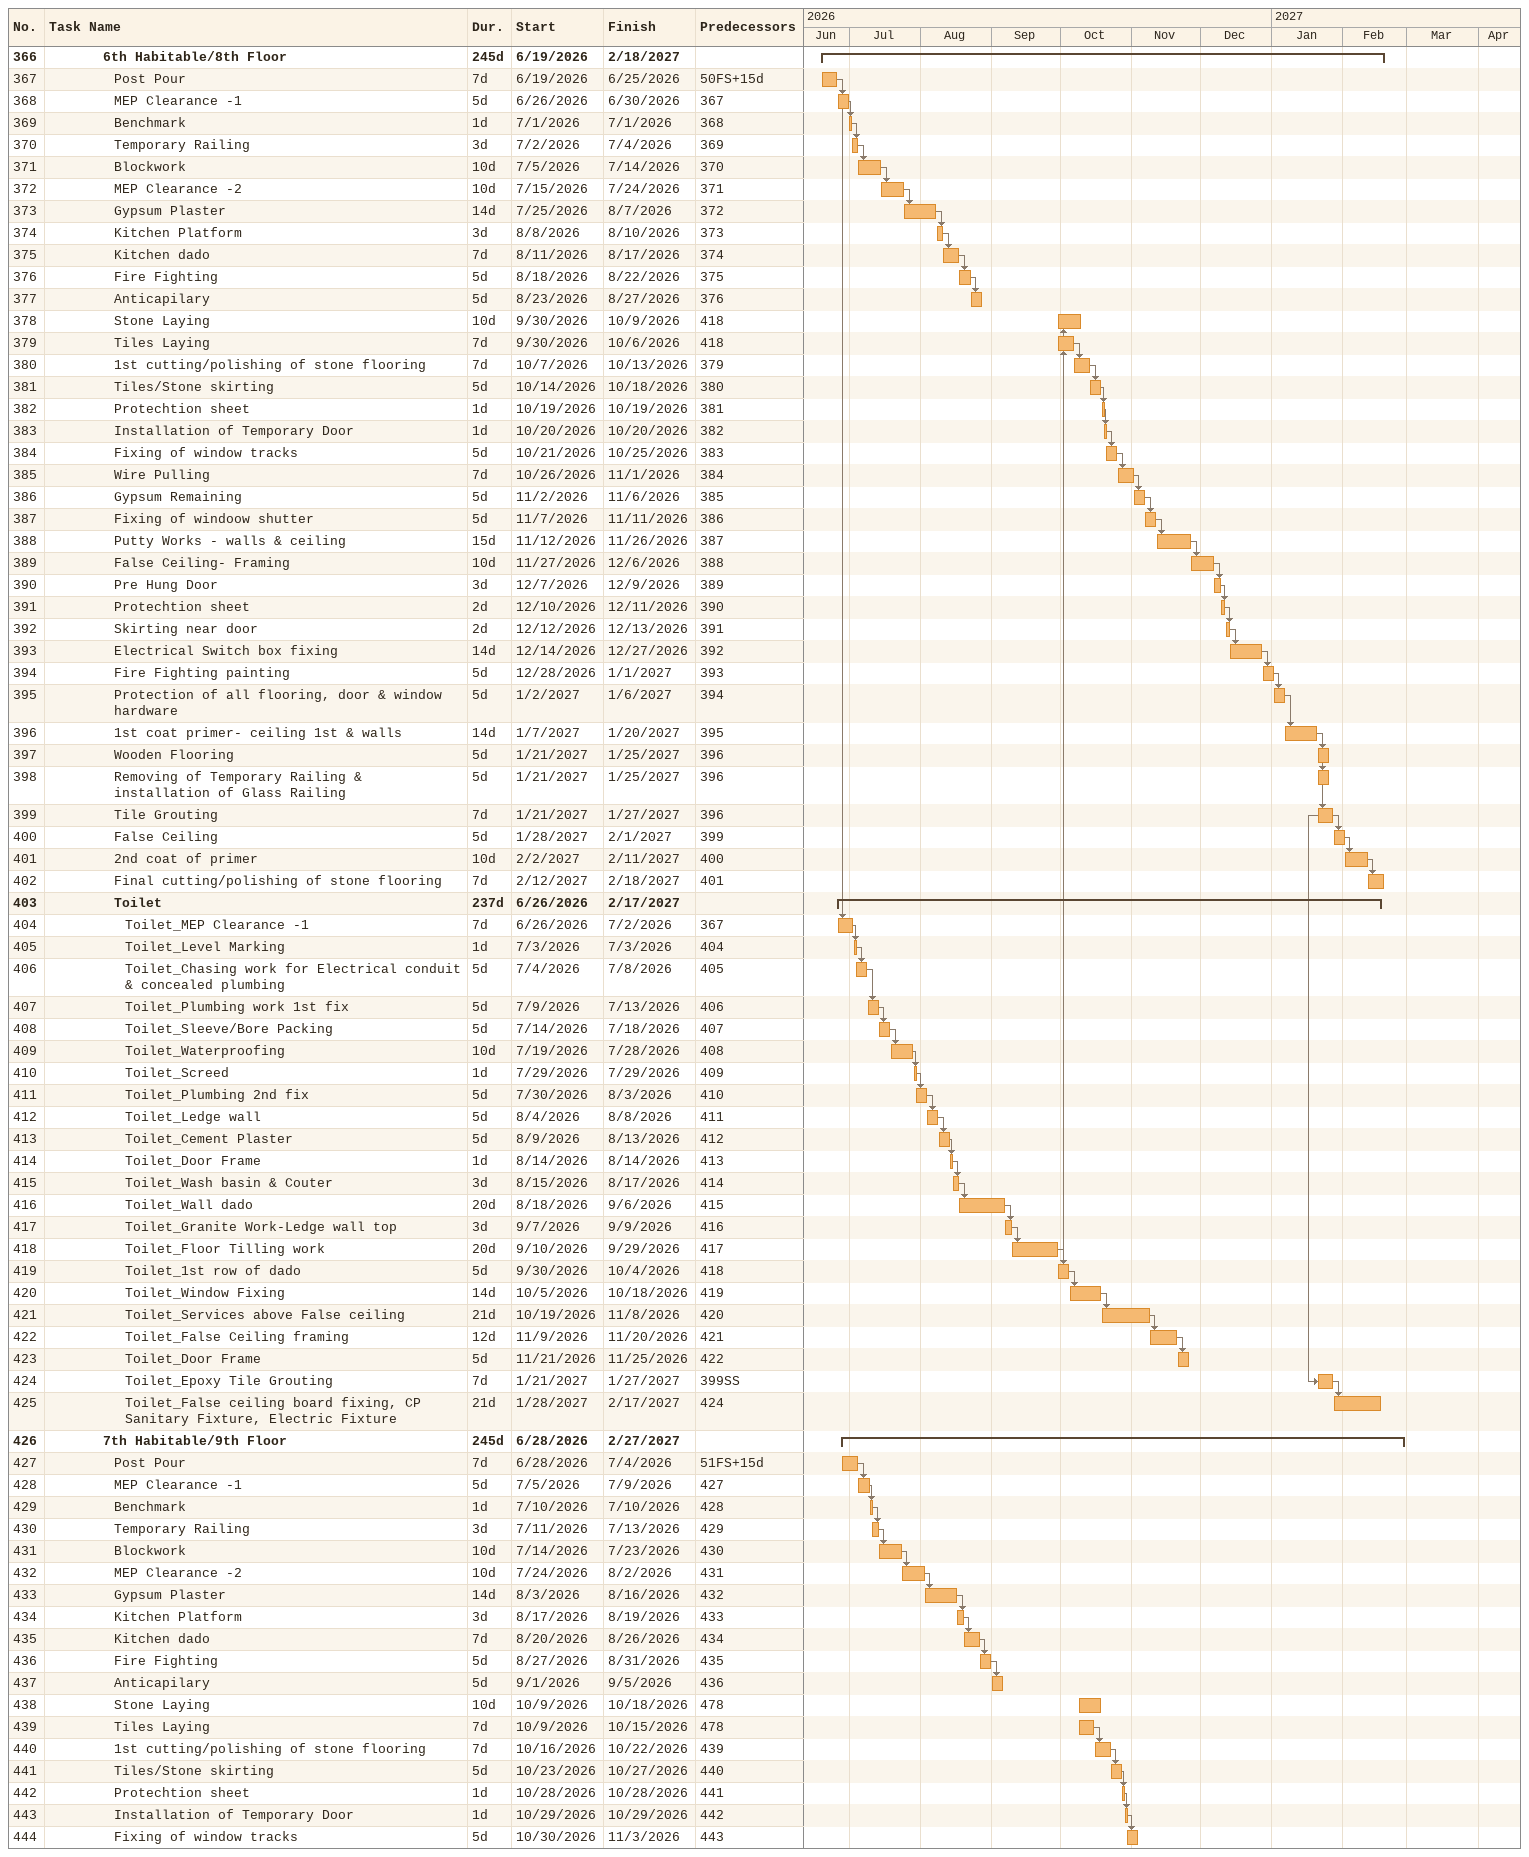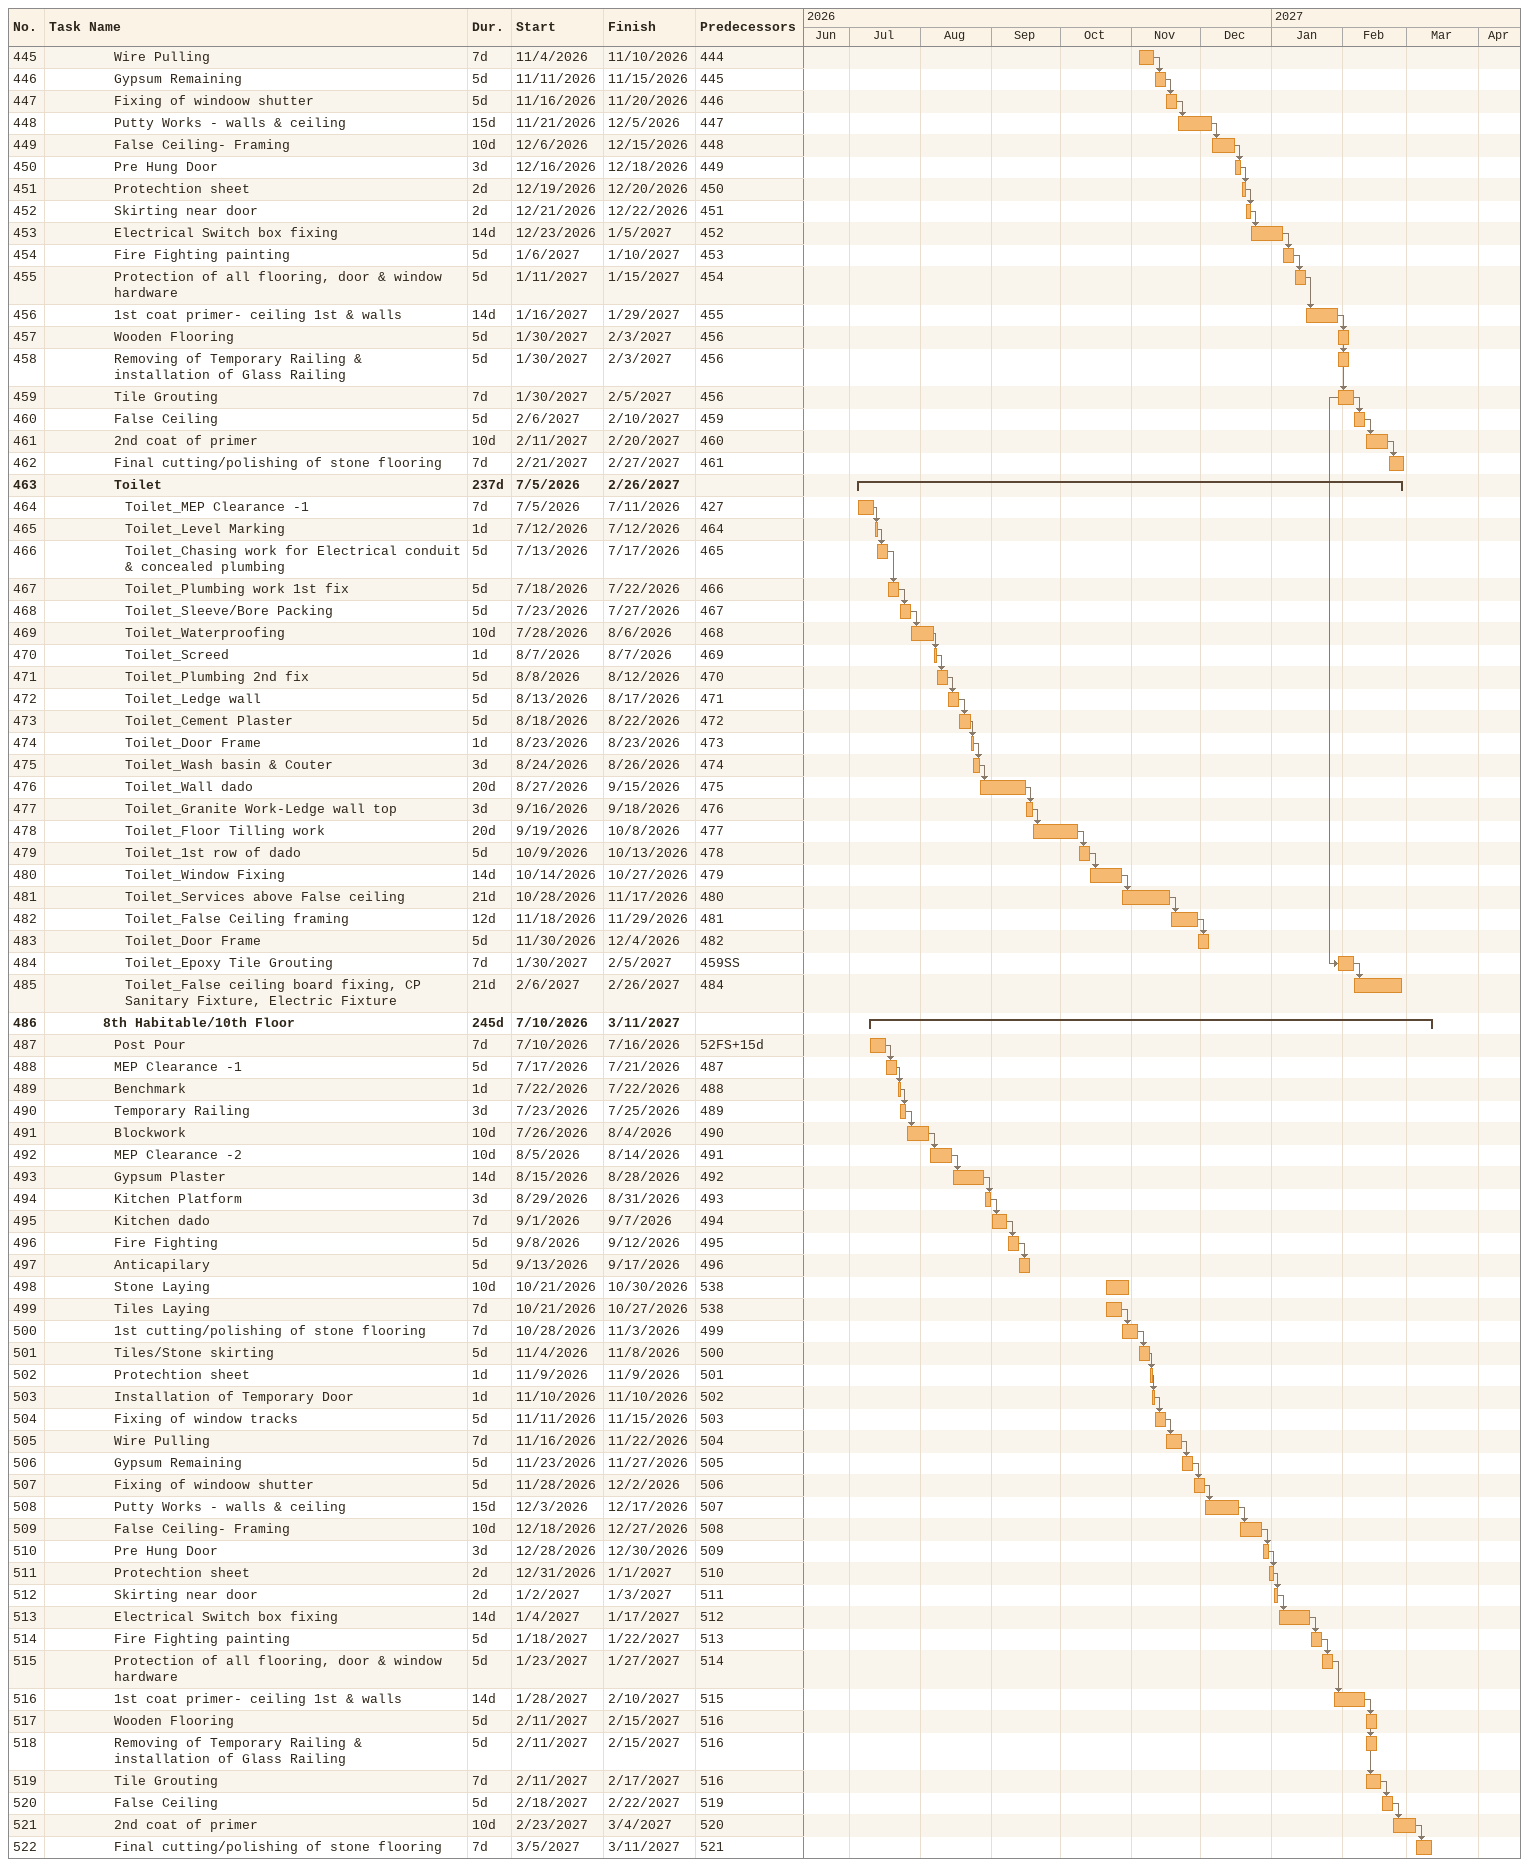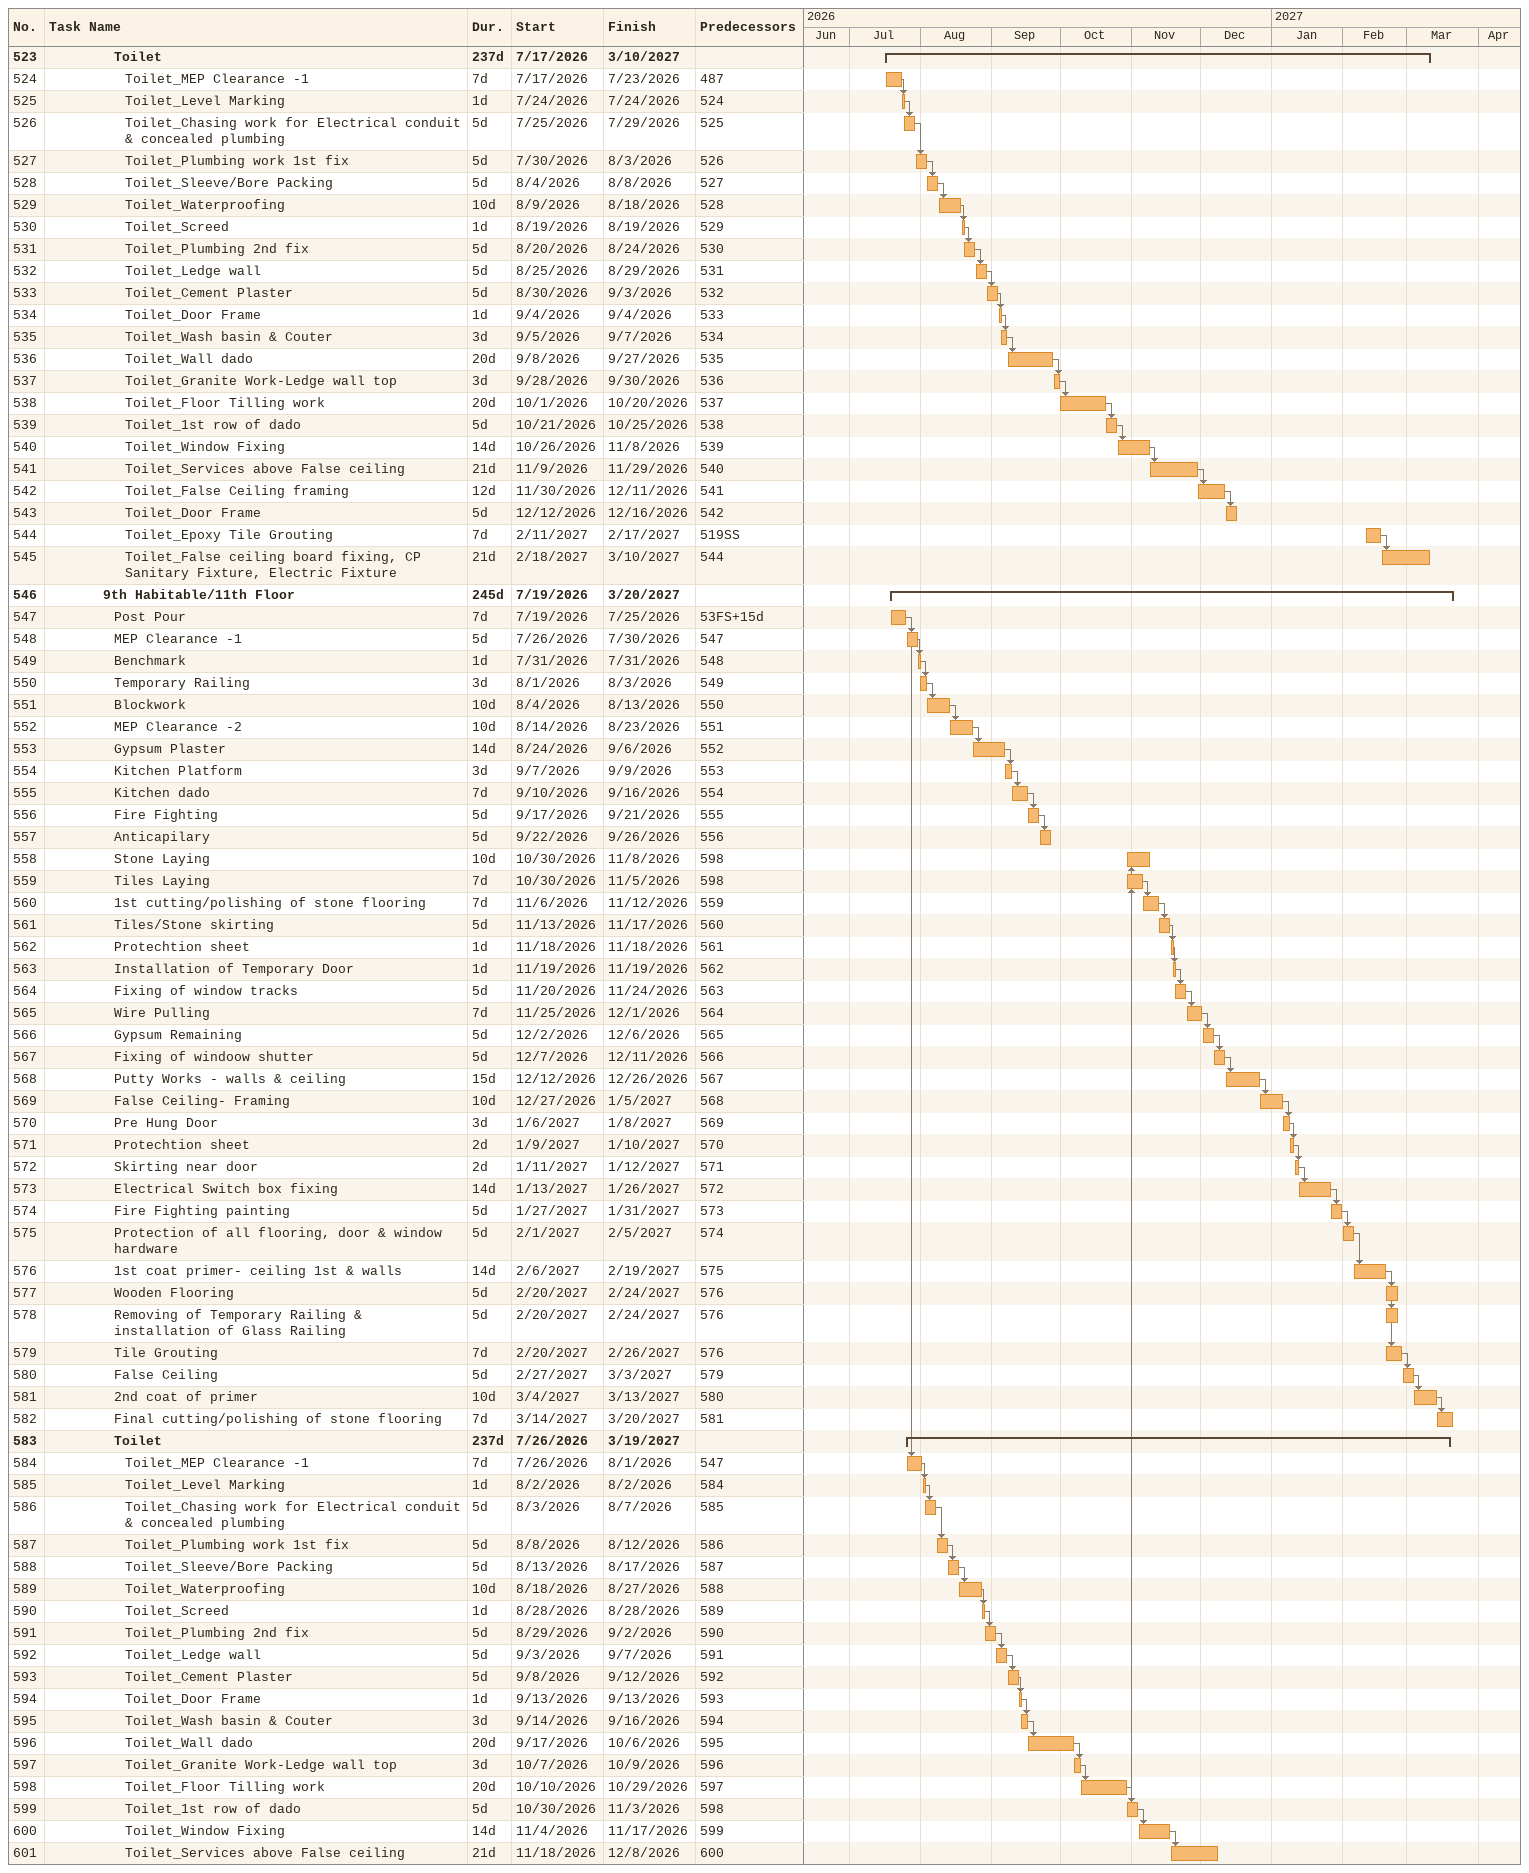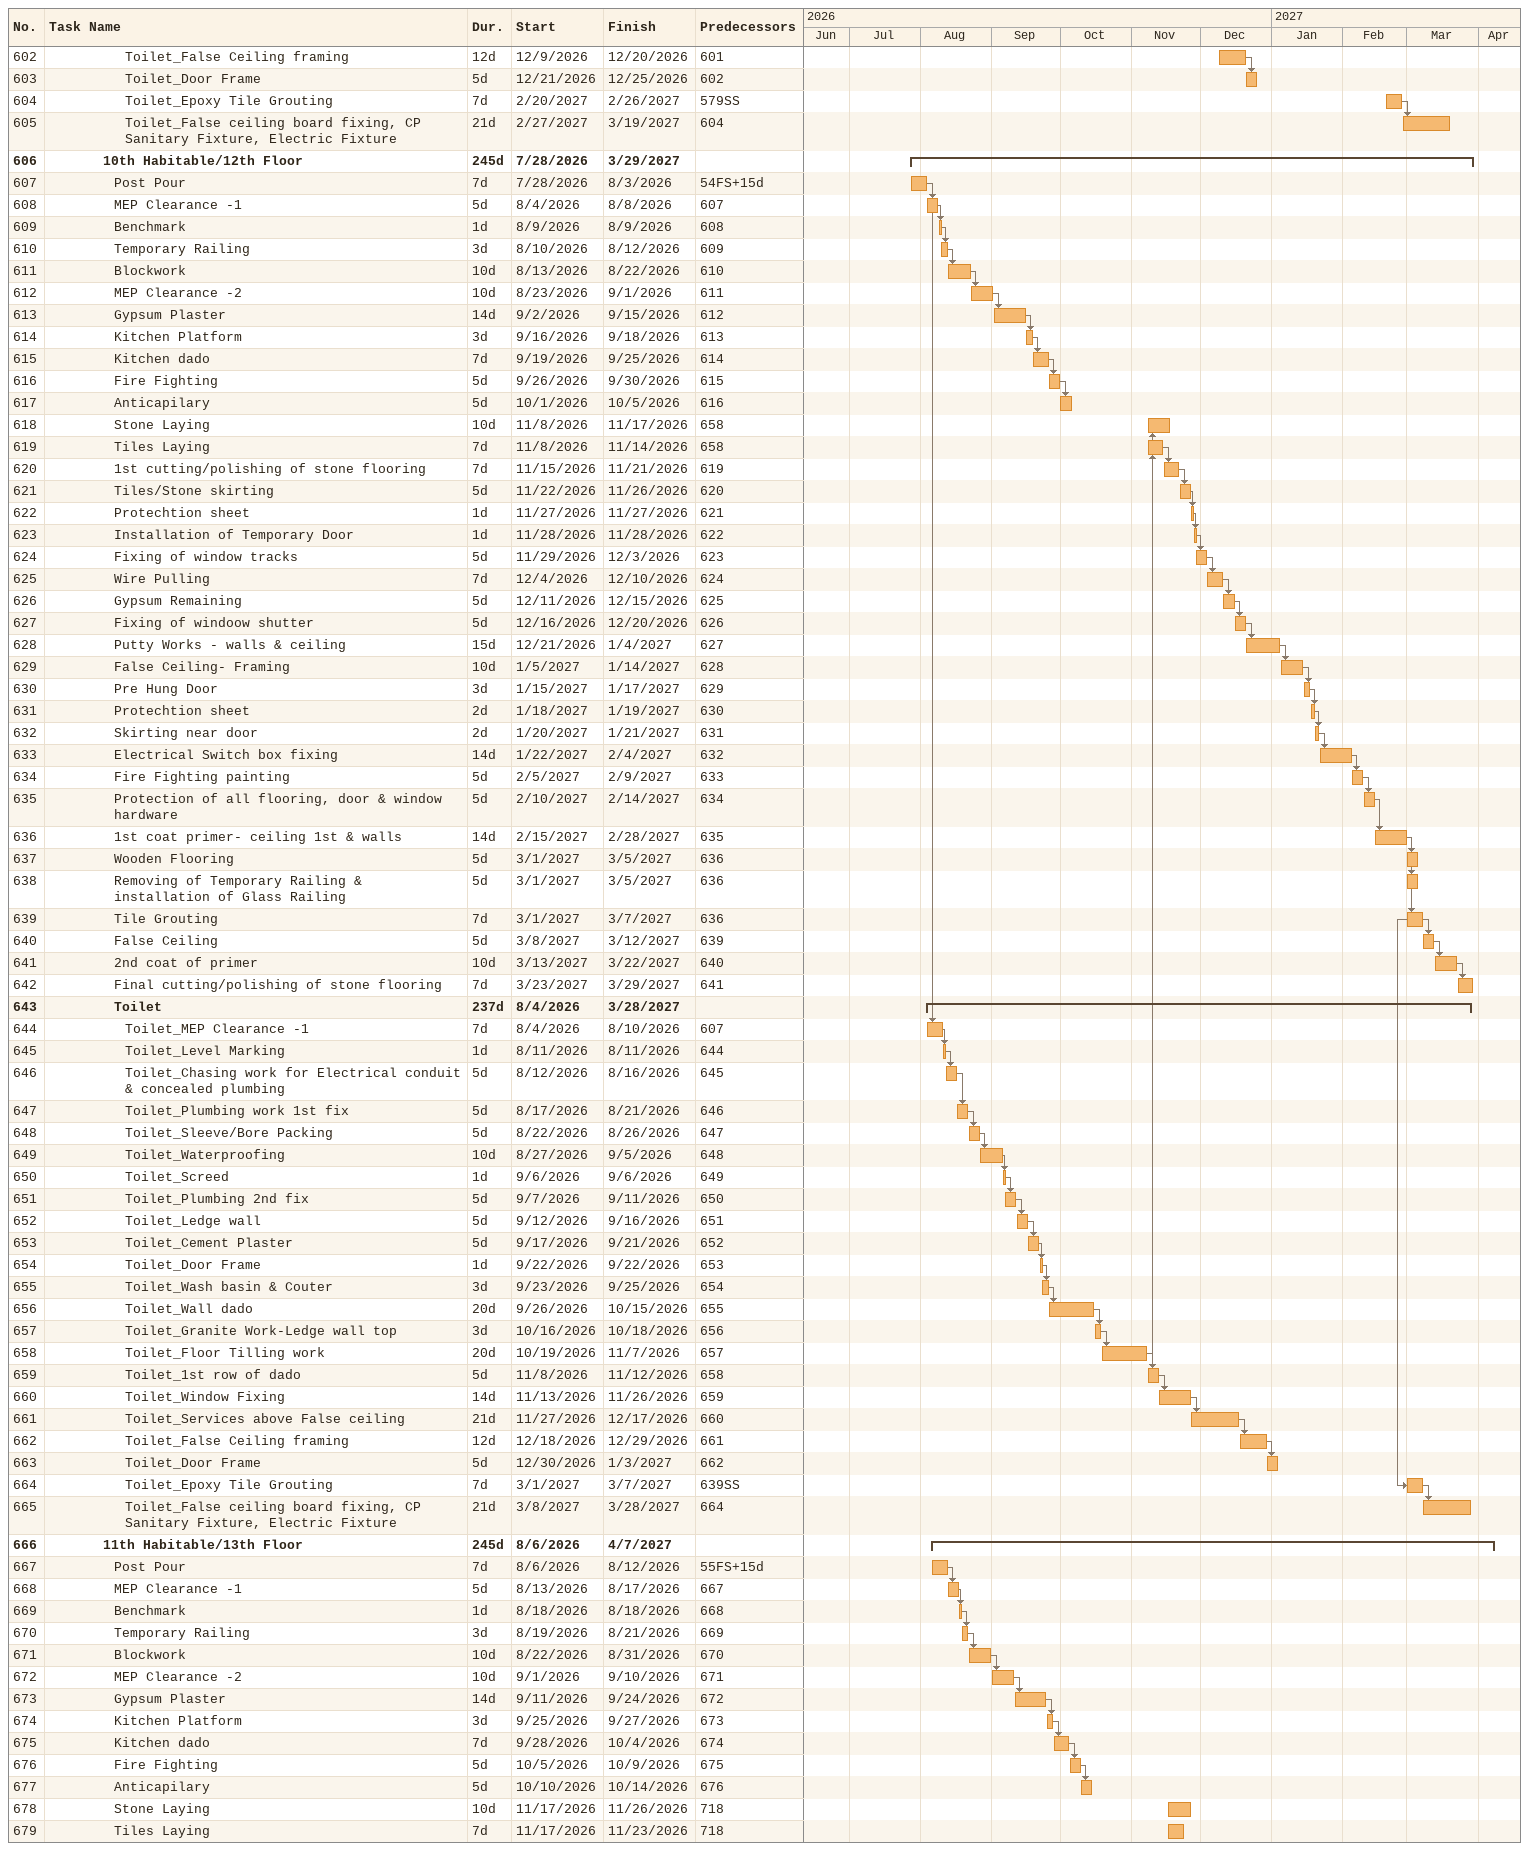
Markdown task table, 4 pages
| ID | Level | Task | Duration | Start | Finish | Predecessors |
|---|---|---|---|---|---|---|
| 366 | 6 | **6th Habitable/8th Floor** | 245d | 2026-06-19 | 2027-02-18 |  |
| 367 | 7 | Post Pour | 7d | 2026-06-19 | 2026-06-25 | 50FS+15d |
| 368 | 7 | MEP Clearance -1 | 5d | 2026-06-26 | 2026-06-30 | 367 |
| 369 | 7 | Benchmark | 1d | 2026-07-01 | 2026-07-01 | 368 |
| 370 | 7 | Temporary Railing | 3d | 2026-07-02 | 2026-07-04 | 369 |
| 371 | 7 | Blockwork | 10d | 2026-07-05 | 2026-07-14 | 370 |
| 372 | 7 | MEP Clearance -2 | 10d | 2026-07-15 | 2026-07-24 | 371 |
| 373 | 7 | Gypsum Plaster | 14d | 2026-07-25 | 2026-08-07 | 372 |
| 374 | 7 | Kitchen Platform | 3d | 2026-08-08 | 2026-08-10 | 373 |
| 375 | 7 | Kitchen dado | 7d | 2026-08-11 | 2026-08-17 | 374 |
| 376 | 7 | Fire Fighting | 5d | 2026-08-18 | 2026-08-22 | 375 |
| 377 | 7 | Anticapilary | 5d | 2026-08-23 | 2026-08-27 | 376 |
| 378 | 7 | Stone Laying | 10d | 2026-09-30 | 2026-10-09 | 418 |
| 379 | 7 | Tiles Laying | 7d | 2026-09-30 | 2026-10-06 | 418 |
| 380 | 7 | 1st cutting/polishing of stone flooring | 7d | 2026-10-07 | 2026-10-13 | 379 |
| 381 | 7 | Tiles/Stone skirting | 5d | 2026-10-14 | 2026-10-18 | 380 |
| 382 | 7 | Protechtion sheet | 1d | 2026-10-19 | 2026-10-19 | 381 |
| 383 | 7 | Installation of Temporary Door | 1d | 2026-10-20 | 2026-10-20 | 382 |
| 384 | 7 | Fixing of window tracks | 5d | 2026-10-21 | 2026-10-25 | 383 |
| 385 | 7 | Wire Pulling | 7d | 2026-10-26 | 2026-11-01 | 384 |
| 386 | 7 | Gypsum Remaining | 5d | 2026-11-02 | 2026-11-06 | 385 |
| 387 | 7 | Fixing of windoow shutter | 5d | 2026-11-07 | 2026-11-11 | 386 |
| 388 | 7 | Putty Works - walls & ceiling | 15d | 2026-11-12 | 2026-11-26 | 387 |
| 389 | 7 | False Ceiling- Framing | 10d | 2026-11-27 | 2026-12-06 | 388 |
| 390 | 7 | Pre Hung Door | 3d | 2026-12-07 | 2026-12-09 | 389 |
| 391 | 7 | Protechtion sheet | 2d | 2026-12-10 | 2026-12-11 | 390 |
| 392 | 7 | Skirting near door | 2d | 2026-12-12 | 2026-12-13 | 391 |
| 393 | 7 | Electrical Switch box fixing | 14d | 2026-12-14 | 2026-12-27 | 392 |
| 394 | 7 | Fire Fighting painting | 5d | 2026-12-28 | 2027-01-01 | 393 |
| 395 | 7 | Protection of all flooring, door & window hardware | 5d | 2027-01-02 | 2027-01-06 | 394 |
| 396 | 7 | 1st coat primer- ceiling 1st & walls | 14d | 2027-01-07 | 2027-01-20 | 395 |
| 397 | 7 | Wooden Flooring | 5d | 2027-01-21 | 2027-01-25 | 396 |
| 398 | 7 | Removing of Temporary Railing & installation of Glass Railing | 5d | 2027-01-21 | 2027-01-25 | 396 |
| 399 | 7 | Tile Grouting | 7d | 2027-01-21 | 2027-01-27 | 396 |
| 400 | 7 | False Ceiling | 5d | 2027-01-28 | 2027-02-01 | 399 |
| 401 | 7 | 2nd coat of primer | 10d | 2027-02-02 | 2027-02-11 | 400 |
| 402 | 7 | Final cutting/polishing of stone flooring | 7d | 2027-02-12 | 2027-02-18 | 401 |
| 403 | 7 | **Toilet** | 237d | 2026-06-26 | 2027-02-17 |  |
| 404 | 8 | Toilet_MEP Clearance -1 | 7d | 2026-06-26 | 2026-07-02 | 367 |
| 405 | 8 | Toilet_Level Marking | 1d | 2026-07-03 | 2026-07-03 | 404 |
| 406 | 8 | Toilet_Chasing work for Electrical conduit & concealed plumbing | 5d | 2026-07-04 | 2026-07-08 | 405 |
| 407 | 8 | Toilet_Plumbing work 1st fix | 5d | 2026-07-09 | 2026-07-13 | 406 |
| 408 | 8 | Toilet_Sleeve/Bore Packing | 5d | 2026-07-14 | 2026-07-18 | 407 |
| 409 | 8 | Toilet_Waterproofing | 10d | 2026-07-19 | 2026-07-28 | 408 |
| 410 | 8 | Toilet_Screed | 1d | 2026-07-29 | 2026-07-29 | 409 |
| 411 | 8 | Toilet_Plumbing 2nd fix | 5d | 2026-07-30 | 2026-08-03 | 410 |
| 412 | 8 | Toilet_Ledge wall | 5d | 2026-08-04 | 2026-08-08 | 411 |
| 413 | 8 | Toilet_Cement Plaster | 5d | 2026-08-09 | 2026-08-13 | 412 |
| 414 | 8 | Toilet_Door Frame | 1d | 2026-08-14 | 2026-08-14 | 413 |
| 415 | 8 | Toilet_Wash basin & Couter | 3d | 2026-08-15 | 2026-08-17 | 414 |
| 416 | 8 | Toilet_Wall dado | 20d | 2026-08-18 | 2026-09-06 | 415 |
| 417 | 8 | Toilet_Granite Work-Ledge wall top | 3d | 2026-09-07 | 2026-09-09 | 416 |
| 418 | 8 | Toilet_Floor Tilling work | 20d | 2026-09-10 | 2026-09-29 | 417 |
| 419 | 8 | Toilet_1st row of dado | 5d | 2026-09-30 | 2026-10-04 | 418 |
| 420 | 8 | Toilet_Window Fixing | 14d | 2026-10-05 | 2026-10-18 | 419 |
| 421 | 8 | Toilet_Services above False ceiling | 21d | 2026-10-19 | 2026-11-08 | 420 |
| 422 | 8 | Toilet_False Ceiling framing | 12d | 2026-11-09 | 2026-11-20 | 421 |
| 423 | 8 | Toilet_Door Frame | 5d | 2026-11-21 | 2026-11-25 | 422 |
| 424 | 8 | Toilet_Epoxy Tile Grouting | 7d | 2027-01-21 | 2027-01-27 | 399SS |
| 425 | 8 | Toilet_False ceiling board fixing, CP Sanitary Fixture, Electric Fixture | 21d | 2027-01-28 | 2027-02-17 | 424 |
| 426 | 6 | **7th Habitable/9th Floor** | 245d | 2026-06-28 | 2027-02-27 |  |
| 427 | 7 | Post Pour | 7d | 2026-06-28 | 2026-07-04 | 51FS+15d |
| 428 | 7 | MEP Clearance -1 | 5d | 2026-07-05 | 2026-07-09 | 427 |
| 429 | 7 | Benchmark | 1d | 2026-07-10 | 2026-07-10 | 428 |
| 430 | 7 | Temporary Railing | 3d | 2026-07-11 | 2026-07-13 | 429 |
| 431 | 7 | Blockwork | 10d | 2026-07-14 | 2026-07-23 | 430 |
| 432 | 7 | MEP Clearance -2 | 10d | 2026-07-24 | 2026-08-02 | 431 |
| 433 | 7 | Gypsum Plaster | 14d | 2026-08-03 | 2026-08-16 | 432 |
| 434 | 7 | Kitchen Platform | 3d | 2026-08-17 | 2026-08-19 | 433 |
| 435 | 7 | Kitchen dado | 7d | 2026-08-20 | 2026-08-26 | 434 |
| 436 | 7 | Fire Fighting | 5d | 2026-08-27 | 2026-08-31 | 435 |
| 437 | 7 | Anticapilary | 5d | 2026-09-01 | 2026-09-05 | 436 |
| 438 | 7 | Stone Laying | 10d | 2026-10-09 | 2026-10-18 | 478 |
| 439 | 7 | Tiles Laying | 7d | 2026-10-09 | 2026-10-15 | 478 |
| 440 | 7 | 1st cutting/polishing of stone flooring | 7d | 2026-10-16 | 2026-10-22 | 439 |
| 441 | 7 | Tiles/Stone skirting | 5d | 2026-10-23 | 2026-10-27 | 440 |
| 442 | 7 | Protechtion sheet | 1d | 2026-10-28 | 2026-10-28 | 441 |
| 443 | 7 | Installation of Temporary Door | 1d | 2026-10-29 | 2026-10-29 | 442 |
| 444 | 7 | Fixing of window tracks | 5d | 2026-10-30 | 2026-11-03 | 443 |
| 445 | 7 | Wire Pulling | 7d | 2026-11-04 | 2026-11-10 | 444 |
| 446 | 7 | Gypsum Remaining | 5d | 2026-11-11 | 2026-11-15 | 445 |
| 447 | 7 | Fixing of windoow shutter | 5d | 2026-11-16 | 2026-11-20 | 446 |
| 448 | 7 | Putty Works - walls & ceiling | 15d | 2026-11-21 | 2026-12-05 | 447 |
| 449 | 7 | False Ceiling- Framing | 10d | 2026-12-06 | 2026-12-15 | 448 |
| 450 | 7 | Pre Hung Door | 3d | 2026-12-16 | 2026-12-18 | 449 |
| 451 | 7 | Protechtion sheet | 2d | 2026-12-19 | 2026-12-20 | 450 |
| 452 | 7 | Skirting near door | 2d | 2026-12-21 | 2026-12-22 | 451 |
| 453 | 7 | Electrical Switch box fixing | 14d | 2026-12-23 | 2027-01-05 | 452 |
| 454 | 7 | Fire Fighting painting | 5d | 2027-01-06 | 2027-01-10 | 453 |
| 455 | 7 | Protection of all flooring, door & window hardware | 5d | 2027-01-11 | 2027-01-15 | 454 |
| 456 | 7 | 1st coat primer- ceiling 1st & walls | 14d | 2027-01-16 | 2027-01-29 | 455 |
| 457 | 7 | Wooden Flooring | 5d | 2027-01-30 | 2027-02-03 | 456 |
| 458 | 7 | Removing of Temporary Railing & installation of Glass Railing | 5d | 2027-01-30 | 2027-02-03 | 456 |
| 459 | 7 | Tile Grouting | 7d | 2027-01-30 | 2027-02-05 | 456 |
| 460 | 7 | False Ceiling | 5d | 2027-02-06 | 2027-02-10 | 459 |
| 461 | 7 | 2nd coat of primer | 10d | 2027-02-11 | 2027-02-20 | 460 |
| 462 | 7 | Final cutting/polishing of stone flooring | 7d | 2027-02-21 | 2027-02-27 | 461 |
| 463 | 7 | **Toilet** | 237d | 2026-07-05 | 2027-02-26 |  |
| 464 | 8 | Toilet_MEP Clearance -1 | 7d | 2026-07-05 | 2026-07-11 | 427 |
| 465 | 8 | Toilet_Level Marking | 1d | 2026-07-12 | 2026-07-12 | 464 |
| 466 | 8 | Toilet_Chasing work for Electrical conduit & concealed plumbing | 5d | 2026-07-13 | 2026-07-17 | 465 |
| 467 | 8 | Toilet_Plumbing work 1st fix | 5d | 2026-07-18 | 2026-07-22 | 466 |
| 468 | 8 | Toilet_Sleeve/Bore Packing | 5d | 2026-07-23 | 2026-07-27 | 467 |
| 469 | 8 | Toilet_Waterproofing | 10d | 2026-07-28 | 2026-08-06 | 468 |
| 470 | 8 | Toilet_Screed | 1d | 2026-08-07 | 2026-08-07 | 469 |
| 471 | 8 | Toilet_Plumbing 2nd fix | 5d | 2026-08-08 | 2026-08-12 | 470 |
| 472 | 8 | Toilet_Ledge wall | 5d | 2026-08-13 | 2026-08-17 | 471 |
| 473 | 8 | Toilet_Cement Plaster | 5d | 2026-08-18 | 2026-08-22 | 472 |
| 474 | 8 | Toilet_Door Frame | 1d | 2026-08-23 | 2026-08-23 | 473 |
| 475 | 8 | Toilet_Wash basin & Couter | 3d | 2026-08-24 | 2026-08-26 | 474 |
| 476 | 8 | Toilet_Wall dado | 20d | 2026-08-27 | 2026-09-15 | 475 |
| 477 | 8 | Toilet_Granite Work-Ledge wall top | 3d | 2026-09-16 | 2026-09-18 | 476 |
| 478 | 8 | Toilet_Floor Tilling work | 20d | 2026-09-19 | 2026-10-08 | 477 |
| 479 | 8 | Toilet_1st row of dado | 5d | 2026-10-09 | 2026-10-13 | 478 |
| 480 | 8 | Toilet_Window Fixing | 14d | 2026-10-14 | 2026-10-27 | 479 |
| 481 | 8 | Toilet_Services above False ceiling | 21d | 2026-10-28 | 2026-11-17 | 480 |
| 482 | 8 | Toilet_False Ceiling framing | 12d | 2026-11-18 | 2026-11-29 | 481 |
| 483 | 8 | Toilet_Door Frame | 5d | 2026-11-30 | 2026-12-04 | 482 |
| 484 | 8 | Toilet_Epoxy Tile Grouting | 7d | 2027-01-30 | 2027-02-05 | 459SS |
| 485 | 8 | Toilet_False ceiling board fixing, CP Sanitary Fixture, Electric Fixture | 21d | 2027-02-06 | 2027-02-26 | 484 |
| 486 | 6 | **8th Habitable/10th Floor** | 245d | 2026-07-10 | 2027-03-11 |  |
| 487 | 7 | Post Pour | 7d | 2026-07-10 | 2026-07-16 | 52FS+15d |
| 488 | 7 | MEP Clearance -1 | 5d | 2026-07-17 | 2026-07-21 | 487 |
| 489 | 7 | Benchmark | 1d | 2026-07-22 | 2026-07-22 | 488 |
| 490 | 7 | Temporary Railing | 3d | 2026-07-23 | 2026-07-25 | 489 |
| 491 | 7 | Blockwork | 10d | 2026-07-26 | 2026-08-04 | 490 |
| 492 | 7 | MEP Clearance -2 | 10d | 2026-08-05 | 2026-08-14 | 491 |
| 493 | 7 | Gypsum Plaster | 14d | 2026-08-15 | 2026-08-28 | 492 |
| 494 | 7 | Kitchen Platform | 3d | 2026-08-29 | 2026-08-31 | 493 |
| 495 | 7 | Kitchen dado | 7d | 2026-09-01 | 2026-09-07 | 494 |
| 496 | 7 | Fire Fighting | 5d | 2026-09-08 | 2026-09-12 | 495 |
| 497 | 7 | Anticapilary | 5d | 2026-09-13 | 2026-09-17 | 496 |
| 498 | 7 | Stone Laying | 10d | 2026-10-21 | 2026-10-30 | 538 |
| 499 | 7 | Tiles Laying | 7d | 2026-10-21 | 2026-10-27 | 538 |
| 500 | 7 | 1st cutting/polishing of stone flooring | 7d | 2026-10-28 | 2026-11-03 | 499 |
| 501 | 7 | Tiles/Stone skirting | 5d | 2026-11-04 | 2026-11-08 | 500 |
| 502 | 7 | Protechtion sheet | 1d | 2026-11-09 | 2026-11-09 | 501 |
| 503 | 7 | Installation of Temporary Door | 1d | 2026-11-10 | 2026-11-10 | 502 |
| 504 | 7 | Fixing of window tracks | 5d | 2026-11-11 | 2026-11-15 | 503 |
| 505 | 7 | Wire Pulling | 7d | 2026-11-16 | 2026-11-22 | 504 |
| 506 | 7 | Gypsum Remaining | 5d | 2026-11-23 | 2026-11-27 | 505 |
| 507 | 7 | Fixing of windoow shutter | 5d | 2026-11-28 | 2026-12-02 | 506 |
| 508 | 7 | Putty Works - walls & ceiling | 15d | 2026-12-03 | 2026-12-17 | 507 |
| 509 | 7 | False Ceiling- Framing | 10d | 2026-12-18 | 2026-12-27 | 508 |
| 510 | 7 | Pre Hung Door | 3d | 2026-12-28 | 2026-12-30 | 509 |
| 511 | 7 | Protechtion sheet | 2d | 2026-12-31 | 2027-01-01 | 510 |
| 512 | 7 | Skirting near door | 2d | 2027-01-02 | 2027-01-03 | 511 |
| 513 | 7 | Electrical Switch box fixing | 14d | 2027-01-04 | 2027-01-17 | 512 |
| 514 | 7 | Fire Fighting painting | 5d | 2027-01-18 | 2027-01-22 | 513 |
| 515 | 7 | Protection of all flooring, door & window hardware | 5d | 2027-01-23 | 2027-01-27 | 514 |
| 516 | 7 | 1st coat primer- ceiling 1st & walls | 14d | 2027-01-28 | 2027-02-10 | 515 |
| 517 | 7 | Wooden Flooring | 5d | 2027-02-11 | 2027-02-15 | 516 |
| 518 | 7 | Removing of Temporary Railing & installation of Glass Railing | 5d | 2027-02-11 | 2027-02-15 | 516 |
| 519 | 7 | Tile Grouting | 7d | 2027-02-11 | 2027-02-17 | 516 |
| 520 | 7 | False Ceiling | 5d | 2027-02-18 | 2027-02-22 | 519 |
| 521 | 7 | 2nd coat of primer | 10d | 2027-02-23 | 2027-03-04 | 520 |
| 522 | 7 | Final cutting/polishing of stone flooring | 7d | 2027-03-05 | 2027-03-11 | 521 |
| 523 | 7 | **Toilet** | 237d | 2026-07-17 | 2027-03-10 |  |
| 524 | 8 | Toilet_MEP Clearance -1 | 7d | 2026-07-17 | 2026-07-23 | 487 |
| 525 | 8 | Toilet_Level Marking | 1d | 2026-07-24 | 2026-07-24 | 524 |
| 526 | 8 | Toilet_Chasing work for Electrical conduit & concealed plumbing | 5d | 2026-07-25 | 2026-07-29 | 525 |
| 527 | 8 | Toilet_Plumbing work 1st fix | 5d | 2026-07-30 | 2026-08-03 | 526 |
| 528 | 8 | Toilet_Sleeve/Bore Packing | 5d | 2026-08-04 | 2026-08-08 | 527 |
| 529 | 8 | Toilet_Waterproofing | 10d | 2026-08-09 | 2026-08-18 | 528 |
| 530 | 8 | Toilet_Screed | 1d | 2026-08-19 | 2026-08-19 | 529 |
| 531 | 8 | Toilet_Plumbing 2nd fix | 5d | 2026-08-20 | 2026-08-24 | 530 |
| 532 | 8 | Toilet_Ledge wall | 5d | 2026-08-25 | 2026-08-29 | 531 |
| 533 | 8 | Toilet_Cement Plaster | 5d | 2026-08-30 | 2026-09-03 | 532 |
| 534 | 8 | Toilet_Door Frame | 1d | 2026-09-04 | 2026-09-04 | 533 |
| 535 | 8 | Toilet_Wash basin & Couter | 3d | 2026-09-05 | 2026-09-07 | 534 |
| 536 | 8 | Toilet_Wall dado | 20d | 2026-09-08 | 2026-09-27 | 535 |
| 537 | 8 | Toilet_Granite Work-Ledge wall top | 3d | 2026-09-28 | 2026-09-30 | 536 |
| 538 | 8 | Toilet_Floor Tilling work | 20d | 2026-10-01 | 2026-10-20 | 537 |
| 539 | 8 | Toilet_1st row of dado | 5d | 2026-10-21 | 2026-10-25 | 538 |
| 540 | 8 | Toilet_Window Fixing | 14d | 2026-10-26 | 2026-11-08 | 539 |
| 541 | 8 | Toilet_Services above False ceiling | 21d | 2026-11-09 | 2026-11-29 | 540 |
| 542 | 8 | Toilet_False Ceiling framing | 12d | 2026-11-30 | 2026-12-11 | 541 |
| 543 | 8 | Toilet_Door Frame | 5d | 2026-12-12 | 2026-12-16 | 542 |
| 544 | 8 | Toilet_Epoxy Tile Grouting | 7d | 2027-02-11 | 2027-02-17 | 519SS |
| 545 | 8 | Toilet_False ceiling board fixing, CP Sanitary Fixture, Electric Fixture | 21d | 2027-02-18 | 2027-03-10 | 544 |
| 546 | 6 | **9th Habitable/11th Floor** | 245d | 2026-07-19 | 2027-03-20 |  |
| 547 | 7 | Post Pour | 7d | 2026-07-19 | 2026-07-25 | 53FS+15d |
| 548 | 7 | MEP Clearance -1 | 5d | 2026-07-26 | 2026-07-30 | 547 |
| 549 | 7 | Benchmark | 1d | 2026-07-31 | 2026-07-31 | 548 |
| 550 | 7 | Temporary Railing | 3d | 2026-08-01 | 2026-08-03 | 549 |
| 551 | 7 | Blockwork | 10d | 2026-08-04 | 2026-08-13 | 550 |
| 552 | 7 | MEP Clearance -2 | 10d | 2026-08-14 | 2026-08-23 | 551 |
| 553 | 7 | Gypsum Plaster | 14d | 2026-08-24 | 2026-09-06 | 552 |
| 554 | 7 | Kitchen Platform | 3d | 2026-09-07 | 2026-09-09 | 553 |
| 555 | 7 | Kitchen dado | 7d | 2026-09-10 | 2026-09-16 | 554 |
| 556 | 7 | Fire Fighting | 5d | 2026-09-17 | 2026-09-21 | 555 |
| 557 | 7 | Anticapilary | 5d | 2026-09-22 | 2026-09-26 | 556 |
| 558 | 7 | Stone Laying | 10d | 2026-10-30 | 2026-11-08 | 598 |
| 559 | 7 | Tiles Laying | 7d | 2026-10-30 | 2026-11-05 | 598 |
| 560 | 7 | 1st cutting/polishing of stone flooring | 7d | 2026-11-06 | 2026-11-12 | 559 |
| 561 | 7 | Tiles/Stone skirting | 5d | 2026-11-13 | 2026-11-17 | 560 |
| 562 | 7 | Protechtion sheet | 1d | 2026-11-18 | 2026-11-18 | 561 |
| 563 | 7 | Installation of Temporary Door | 1d | 2026-11-19 | 2026-11-19 | 562 |
| 564 | 7 | Fixing of window tracks | 5d | 2026-11-20 | 2026-11-24 | 563 |
| 565 | 7 | Wire Pulling | 7d | 2026-11-25 | 2026-12-01 | 564 |
| 566 | 7 | Gypsum Remaining | 5d | 2026-12-02 | 2026-12-06 | 565 |
| 567 | 7 | Fixing of windoow shutter | 5d | 2026-12-07 | 2026-12-11 | 566 |
| 568 | 7 | Putty Works - walls & ceiling | 15d | 2026-12-12 | 2026-12-26 | 567 |
| 569 | 7 | False Ceiling- Framing | 10d | 2026-12-27 | 2027-01-05 | 568 |
| 570 | 7 | Pre Hung Door | 3d | 2027-01-06 | 2027-01-08 | 569 |
| 571 | 7 | Protechtion sheet | 2d | 2027-01-09 | 2027-01-10 | 570 |
| 572 | 7 | Skirting near door | 2d | 2027-01-11 | 2027-01-12 | 571 |
| 573 | 7 | Electrical Switch box fixing | 14d | 2027-01-13 | 2027-01-26 | 572 |
| 574 | 7 | Fire Fighting painting | 5d | 2027-01-27 | 2027-01-31 | 573 |
| 575 | 7 | Protection of all flooring, door & window hardware | 5d | 2027-02-01 | 2027-02-05 | 574 |
| 576 | 7 | 1st coat primer- ceiling 1st & walls | 14d | 2027-02-06 | 2027-02-19 | 575 |
| 577 | 7 | Wooden Flooring | 5d | 2027-02-20 | 2027-02-24 | 576 |
| 578 | 7 | Removing of Temporary Railing & installation of Glass Railing | 5d | 2027-02-20 | 2027-02-24 | 576 |
| 579 | 7 | Tile Grouting | 7d | 2027-02-20 | 2027-02-26 | 576 |
| 580 | 7 | False Ceiling | 5d | 2027-02-27 | 2027-03-03 | 579 |
| 581 | 7 | 2nd coat of primer | 10d | 2027-03-04 | 2027-03-13 | 580 |
| 582 | 7 | Final cutting/polishing of stone flooring | 7d | 2027-03-14 | 2027-03-20 | 581 |
| 583 | 7 | **Toilet** | 237d | 2026-07-26 | 2027-03-19 |  |
| 584 | 8 | Toilet_MEP Clearance -1 | 7d | 2026-07-26 | 2026-08-01 | 547 |
| 585 | 8 | Toilet_Level Marking | 1d | 2026-08-02 | 2026-08-02 | 584 |
| 586 | 8 | Toilet_Chasing work for Electrical conduit & concealed plumbing | 5d | 2026-08-03 | 2026-08-07 | 585 |
| 587 | 8 | Toilet_Plumbing work 1st fix | 5d | 2026-08-08 | 2026-08-12 | 586 |
| 588 | 8 | Toilet_Sleeve/Bore Packing | 5d | 2026-08-13 | 2026-08-17 | 587 |
| 589 | 8 | Toilet_Waterproofing | 10d | 2026-08-18 | 2026-08-27 | 588 |
| 590 | 8 | Toilet_Screed | 1d | 2026-08-28 | 2026-08-28 | 589 |
| 591 | 8 | Toilet_Plumbing 2nd fix | 5d | 2026-08-29 | 2026-09-02 | 590 |
| 592 | 8 | Toilet_Ledge wall | 5d | 2026-09-03 | 2026-09-07 | 591 |
| 593 | 8 | Toilet_Cement Plaster | 5d | 2026-09-08 | 2026-09-12 | 592 |
| 594 | 8 | Toilet_Door Frame | 1d | 2026-09-13 | 2026-09-13 | 593 |
| 595 | 8 | Toilet_Wash basin & Couter | 3d | 2026-09-14 | 2026-09-16 | 594 |
| 596 | 8 | Toilet_Wall dado | 20d | 2026-09-17 | 2026-10-06 | 595 |
| 597 | 8 | Toilet_Granite Work-Ledge wall top | 3d | 2026-10-07 | 2026-10-09 | 596 |
| 598 | 8 | Toilet_Floor Tilling work | 20d | 2026-10-10 | 2026-10-29 | 597 |
| 599 | 8 | Toilet_1st row of dado | 5d | 2026-10-30 | 2026-11-03 | 598 |
| 600 | 8 | Toilet_Window Fixing | 14d | 2026-11-04 | 2026-11-17 | 599 |
| 601 | 8 | Toilet_Services above False ceiling | 21d | 2026-11-18 | 2026-12-08 | 600 |
| 602 | 8 | Toilet_False Ceiling framing | 12d | 2026-12-09 | 2026-12-20 | 601 |
| 603 | 8 | Toilet_Door Frame | 5d | 2026-12-21 | 2026-12-25 | 602 |
| 604 | 8 | Toilet_Epoxy Tile Grouting | 7d | 2027-02-20 | 2027-02-26 | 579SS |
| 605 | 8 | Toilet_False ceiling board fixing, CP Sanitary Fixture, Electric Fixture | 21d | 2027-02-27 | 2027-03-19 | 604 |
| 606 | 6 | **10th Habitable/12th Floor** | 245d | 2026-07-28 | 2027-03-29 |  |
| 607 | 7 | Post Pour | 7d | 2026-07-28 | 2026-08-03 | 54FS+15d |
| 608 | 7 | MEP Clearance -1 | 5d | 2026-08-04 | 2026-08-08 | 607 |
| 609 | 7 | Benchmark | 1d | 2026-08-09 | 2026-08-09 | 608 |
| 610 | 7 | Temporary Railing | 3d | 2026-08-10 | 2026-08-12 | 609 |
| 611 | 7 | Blockwork | 10d | 2026-08-13 | 2026-08-22 | 610 |
| 612 | 7 | MEP Clearance -2 | 10d | 2026-08-23 | 2026-09-01 | 611 |
| 613 | 7 | Gypsum Plaster | 14d | 2026-09-02 | 2026-09-15 | 612 |
| 614 | 7 | Kitchen Platform | 3d | 2026-09-16 | 2026-09-18 | 613 |
| 615 | 7 | Kitchen dado | 7d | 2026-09-19 | 2026-09-25 | 614 |
| 616 | 7 | Fire Fighting | 5d | 2026-09-26 | 2026-09-30 | 615 |
| 617 | 7 | Anticapilary | 5d | 2026-10-01 | 2026-10-05 | 616 |
| 618 | 7 | Stone Laying | 10d | 2026-11-08 | 2026-11-17 | 658 |
| 619 | 7 | Tiles Laying | 7d | 2026-11-08 | 2026-11-14 | 658 |
| 620 | 7 | 1st cutting/polishing of stone flooring | 7d | 2026-11-15 | 2026-11-21 | 619 |
| 621 | 7 | Tiles/Stone skirting | 5d | 2026-11-22 | 2026-11-26 | 620 |
| 622 | 7 | Protechtion sheet | 1d | 2026-11-27 | 2026-11-27 | 621 |
| 623 | 7 | Installation of Temporary Door | 1d | 2026-11-28 | 2026-11-28 | 622 |
| 624 | 7 | Fixing of window tracks | 5d | 2026-11-29 | 2026-12-03 | 623 |
| 625 | 7 | Wire Pulling | 7d | 2026-12-04 | 2026-12-10 | 624 |
| 626 | 7 | Gypsum Remaining | 5d | 2026-12-11 | 2026-12-15 | 625 |
| 627 | 7 | Fixing of windoow shutter | 5d | 2026-12-16 | 2026-12-20 | 626 |
| 628 | 7 | Putty Works - walls & ceiling | 15d | 2026-12-21 | 2027-01-04 | 627 |
| 629 | 7 | False Ceiling- Framing | 10d | 2027-01-05 | 2027-01-14 | 628 |
| 630 | 7 | Pre Hung Door | 3d | 2027-01-15 | 2027-01-17 | 629 |
| 631 | 7 | Protechtion sheet | 2d | 2027-01-18 | 2027-01-19 | 630 |
| 632 | 7 | Skirting near door | 2d | 2027-01-20 | 2027-01-21 | 631 |
| 633 | 7 | Electrical Switch box fixing | 14d | 2027-01-22 | 2027-02-04 | 632 |
| 634 | 7 | Fire Fighting painting | 5d | 2027-02-05 | 2027-02-09 | 633 |
| 635 | 7 | Protection of all flooring, door & window hardware | 5d | 2027-02-10 | 2027-02-14 | 634 |
| 636 | 7 | 1st coat primer- ceiling 1st & walls | 14d | 2027-02-15 | 2027-02-28 | 635 |
| 637 | 7 | Wooden Flooring | 5d | 2027-03-01 | 2027-03-05 | 636 |
| 638 | 7 | Removing of Temporary Railing & installation of Glass Railing | 5d | 2027-03-01 | 2027-03-05 | 636 |
| 639 | 7 | Tile Grouting | 7d | 2027-03-01 | 2027-03-07 | 636 |
| 640 | 7 | False Ceiling | 5d | 2027-03-08 | 2027-03-12 | 639 |
| 641 | 7 | 2nd coat of primer | 10d | 2027-03-13 | 2027-03-22 | 640 |
| 642 | 7 | Final cutting/polishing of stone flooring | 7d | 2027-03-23 | 2027-03-29 | 641 |
| 643 | 7 | **Toilet** | 237d | 2026-08-04 | 2027-03-28 |  |
| 644 | 8 | Toilet_MEP Clearance -1 | 7d | 2026-08-04 | 2026-08-10 | 607 |
| 645 | 8 | Toilet_Level Marking | 1d | 2026-08-11 | 2026-08-11 | 644 |
| 646 | 8 | Toilet_Chasing work for Electrical conduit & concealed plumbing | 5d | 2026-08-12 | 2026-08-16 | 645 |
| 647 | 8 | Toilet_Plumbing work 1st fix | 5d | 2026-08-17 | 2026-08-21 | 646 |
| 648 | 8 | Toilet_Sleeve/Bore Packing | 5d | 2026-08-22 | 2026-08-26 | 647 |
| 649 | 8 | Toilet_Waterproofing | 10d | 2026-08-27 | 2026-09-05 | 648 |
| 650 | 8 | Toilet_Screed | 1d | 2026-09-06 | 2026-09-06 | 649 |
| 651 | 8 | Toilet_Plumbing 2nd fix | 5d | 2026-09-07 | 2026-09-11 | 650 |
| 652 | 8 | Toilet_Ledge wall | 5d | 2026-09-12 | 2026-09-16 | 651 |
| 653 | 8 | Toilet_Cement Plaster | 5d | 2026-09-17 | 2026-09-21 | 652 |
| 654 | 8 | Toilet_Door Frame | 1d | 2026-09-22 | 2026-09-22 | 653 |
| 655 | 8 | Toilet_Wash basin & Couter | 3d | 2026-09-23 | 2026-09-25 | 654 |
| 656 | 8 | Toilet_Wall dado | 20d | 2026-09-26 | 2026-10-15 | 655 |
| 657 | 8 | Toilet_Granite Work-Ledge wall top | 3d | 2026-10-16 | 2026-10-18 | 656 |
| 658 | 8 | Toilet_Floor Tilling work | 20d | 2026-10-19 | 2026-11-07 | 657 |
| 659 | 8 | Toilet_1st row of dado | 5d | 2026-11-08 | 2026-11-12 | 658 |
| 660 | 8 | Toilet_Window Fixing | 14d | 2026-11-13 | 2026-11-26 | 659 |
| 661 | 8 | Toilet_Services above False ceiling | 21d | 2026-11-27 | 2026-12-17 | 660 |
| 662 | 8 | Toilet_False Ceiling framing | 12d | 2026-12-18 | 2026-12-29 | 661 |
| 663 | 8 | Toilet_Door Frame | 5d | 2026-12-30 | 2027-01-03 | 662 |
| 664 | 8 | Toilet_Epoxy Tile Grouting | 7d | 2027-03-01 | 2027-03-07 | 639SS |
| 665 | 8 | Toilet_False ceiling board fixing, CP Sanitary Fixture, Electric Fixture | 21d | 2027-03-08 | 2027-03-28 | 664 |
| 666 | 6 | **11th Habitable/13th Floor** | 245d | 2026-08-06 | 2027-04-07 |  |
| 667 | 7 | Post Pour | 7d | 2026-08-06 | 2026-08-12 | 55FS+15d |
| 668 | 7 | MEP Clearance -1 | 5d | 2026-08-13 | 2026-08-17 | 667 |
| 669 | 7 | Benchmark | 1d | 2026-08-18 | 2026-08-18 | 668 |
| 670 | 7 | Temporary Railing | 3d | 2026-08-19 | 2026-08-21 | 669 |
| 671 | 7 | Blockwork | 10d | 2026-08-22 | 2026-08-31 | 670 |
| 672 | 7 | MEP Clearance -2 | 10d | 2026-09-01 | 2026-09-10 | 671 |
| 673 | 7 | Gypsum Plaster | 14d | 2026-09-11 | 2026-09-24 | 672 |
| 674 | 7 | Kitchen Platform | 3d | 2026-09-25 | 2026-09-27 | 673 |
| 675 | 7 | Kitchen dado | 7d | 2026-09-28 | 2026-10-04 | 674 |
| 676 | 7 | Fire Fighting | 5d | 2026-10-05 | 2026-10-09 | 675 |
| 677 | 7 | Anticapilary | 5d | 2026-10-10 | 2026-10-14 | 676 |
| 678 | 7 | Stone Laying | 10d | 2026-11-17 | 2026-11-26 | 718 |
| 679 | 7 | Tiles Laying | 7d | 2026-11-17 | 2026-11-23 | 718 |
